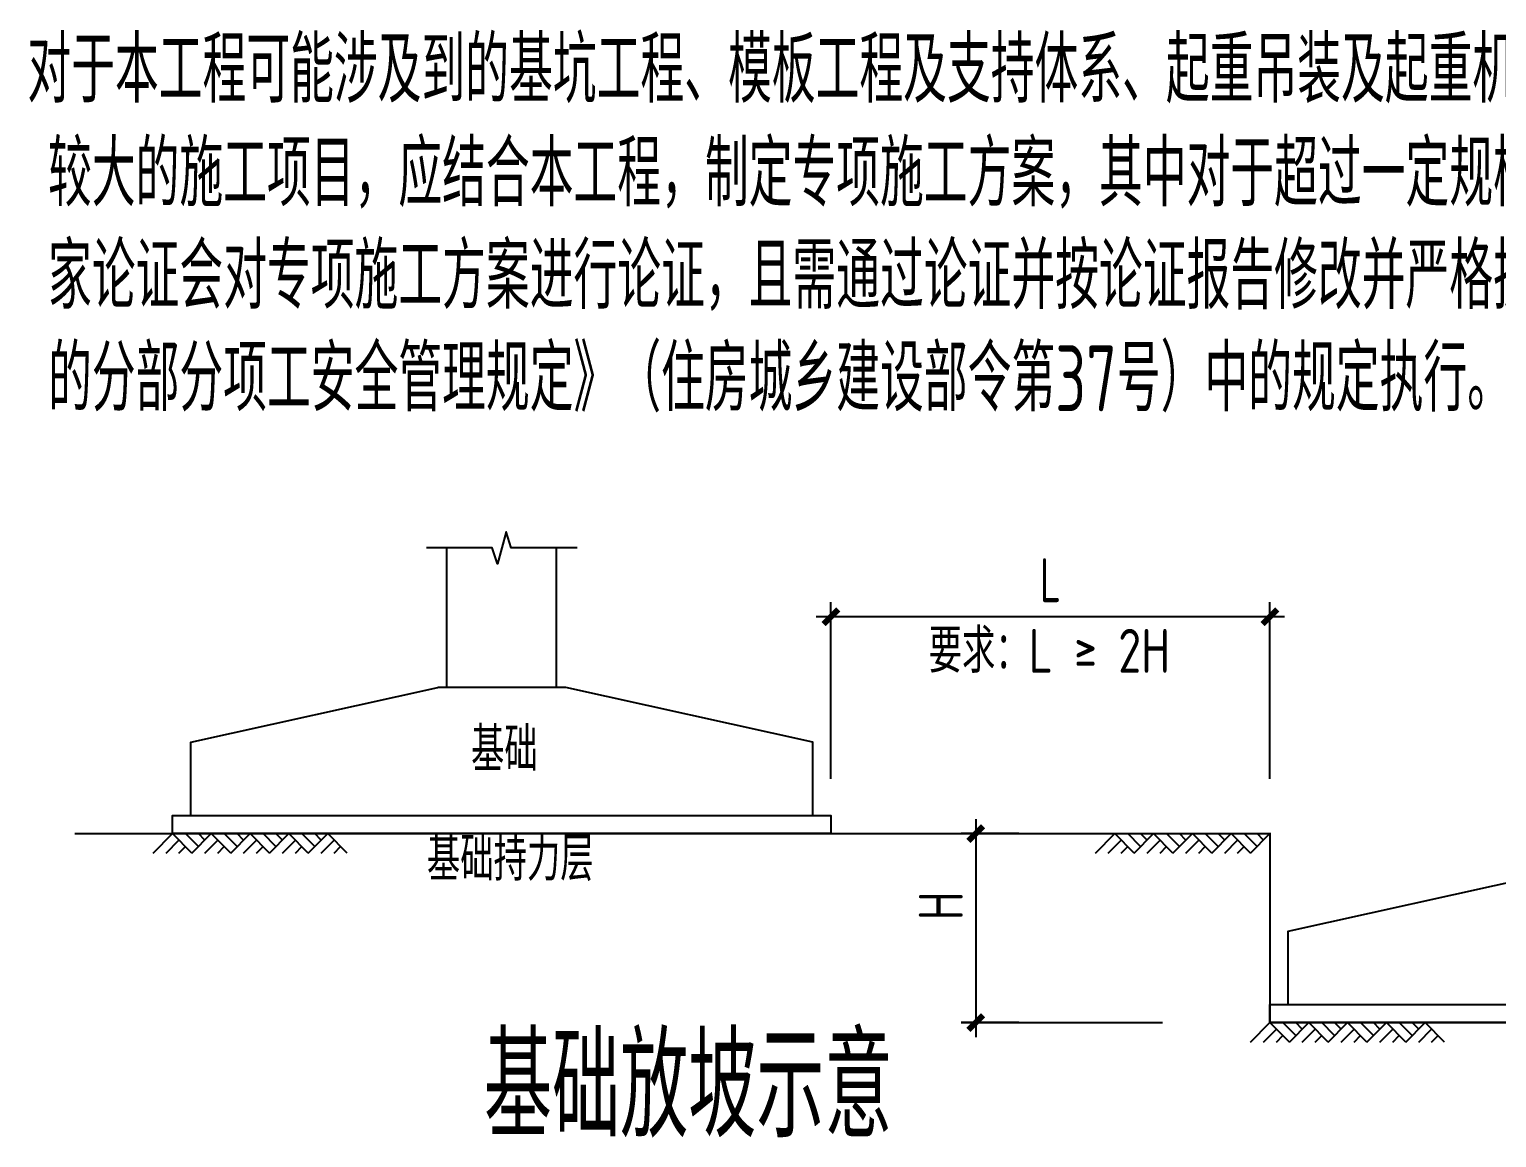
# Model space of a CAD drawing. Header units: millimetres. Extents: x 865974 to 875117, y 40174 to 44891.
# Drawn here: x 866625.8 to 866726.1, y 40250.2 to 40325.9 of the extents above; entities that cross this region are included whole.
import ezdxf

# ---------------------------------------------------------------- set-up
doc = ezdxf.new("R2010")
doc.units = ezdxf.units.MM
doc.header["$LTSCALE"] = 1000
doc.header["$MEASUREMENT"] = 0
for name, color, linetype in [('1505', 2, 'Continuous'), ('DIM', 7, 'Continuous'), ('TEXT', 4, 'Continuous'), ('THIN', 7, 'Continuous'), ('图名', 253, 'Continuous')]:
    doc.layers.add(name, color=color, linetype=linetype)
doc.layers.add('SM001', color=7, linetype='Continuous', lineweight=15)
doc.styles.add('SM001', font='tssdeng.shx', dxfattribs={"width": 0.7, "bigfont": 'tssdchn.shx'})
doc.styles.add('TS', font='tssdeng.shx', dxfattribs={"width": 0.8, "height": 2.5, "bigfont": 'tssdchn.shx'})
doc.styles.add('TSSD_Dimension', font='Tssdeng.shx', dxfattribs={"width": 0.7, "bigfont": 'hztxt.shx'})
doc.dimstyles.new('TSSD_100_1', dxfattribs={"dimtxt": 3, "dimasz": 1, "dimexe": 1, "dimexo": 2.5, "dimgap": 1, "dimtad": 1, "dimdec": 0, "dimlfac": 100, "dimzin": 0, "dimdsep": 46, "dimtxsty": 'TSSD_Dimension', "dimblk": 'ARCHTICK', "dimblk1": 'ARCHTICK', "dimblk2": 'ARCHTICK', "dimcen": 0, "dimdle": 1, "dimclrt": 7, "dimadec": 0, "dimazin": 0, "dimtfac": 1, "dimtdec": 0, "dimtix": 1, "dimtmove": 2, "dimatfit": 3, "dimfxl": 0, "dimtolj": 1, "dimtzin": 0, "dimarcsym": 0})

# ---------------------------------------------------------------- blocks, each defined once
blk = doc.blocks.new('_ArchTick')
at = {"color": 0, "linetype": 'ByBlock', "const_width": 0.4}
blk.add_lwpolyline([(-0.5, -0.5), (0.5, 0.5)], dxfattribs=at)
blk = doc.blocks.new('*D47')
at = {"layer": 'Defpoints', "color": 0, "transparency": 16777216}
for p in [(866680.6, 40285.78), (866680.6, 40272.21), (866710.6, 40272.21)]:
    blk.add_point(p, dxfattribs=at)
at = {"layer": 'SM001', "color": 0, "lineweight": -2, "transparency": 16777216}
for p, q in [((866680.6, 40274.71), (866680.6, 40286.78)), ((866710.6, 40274.71), (866710.6, 40286.78)), ((866711.6, 40285.78), (866679.6, 40285.78))]:
    blk.add_line(p, q, dxfattribs=at)
at = {"layer": 'SM001', "color": 0, "lineweight": -2, "transparency": 16777216, "rotation": 180}
blk.add_blockref('_ArchTick', (866680.6, 40285.78), dxfattribs=at)
at = {"layer": 'SM001', "color": 0, "lineweight": -2, "transparency": 16777216}
blk.add_blockref('_ArchTick', (866710.6, 40285.78), dxfattribs=at)
at = {"layer": 'SM001', "color": 7, "transparency": 16777216, "insert": (866695.6, 40288.28), "char_height": 3, "attachment_point": 5, "style": 'TSSD_Dimension'}
blk.add_mtext('\\A1;L', dxfattribs=at)

msp = doc.modelspace()

# ---------------------------------------------------------------- linework, layer by layer
for p, q in [((866634.277, 40269.634), (866635.603, 40270.959)), ((866636.929, 40269.634), (866635.603, 40270.959)), ((866637.371, 40270.075), (866636.487, 40270.959)), ((866636.929, 40269.634), (866638.255, 40270.959)), ((866637.813, 40270.517), (866637.371, 40270.959)), ((866639.581, 40269.634), (866638.255, 40270.959)), ((866640.022, 40270.075), (866639.139, 40270.959)), ((866639.581, 40269.634), (866640.906, 40270.959)), ((866640.464, 40270.517), (866640.022, 40270.959)), ((866642.232, 40269.634), (866640.906, 40270.959)), ((866642.674, 40270.075), (866641.79, 40270.959)), ((866642.232, 40269.634), (866643.558, 40270.959)), ((866643.116, 40270.517), (866642.674, 40270.959)), ((866644.884, 40269.634), (866643.558, 40270.959)), ((866645.326, 40270.075), (866644.442, 40270.959)), ((866644.884, 40269.634), (866646.21, 40270.959)), ((866645.768, 40270.517), (866645.326, 40270.959)), ((866647.535, 40269.634), (866646.21, 40270.959)), ((866698.671, 40269.634), (866699.996, 40270.959)), ((866701.322, 40269.634), (866699.996, 40270.959)), ((866701.764, 40270.075), (866700.88, 40270.959)), ((866701.322, 40269.634), (866702.648, 40270.959)), ((866702.206, 40270.517), (866701.764, 40270.959)), ((866703.974, 40269.634), (866702.648, 40270.959)), ((866704.416, 40270.075), (866703.532, 40270.959)), ((866703.974, 40269.634), (866705.3, 40270.959)), ((866704.858, 40270.517), (866704.416, 40270.959)), ((866706.626, 40269.634), (866705.3, 40270.959)), ((866707.068, 40270.075), (866706.184, 40270.959)), ((866706.626, 40269.634), (866707.951, 40270.959)), ((866707.509, 40270.517), (866707.068, 40270.959)), ((866709.277, 40269.634), (866707.951, 40270.959)), ((866709.719, 40270.075), (866708.835, 40270.959)), ((866709.277, 40269.634), (866710.603, 40270.959)), ((866710.161, 40270.517), (866709.719, 40270.959)), ((866635.161, 40269.634), (866636.045, 40270.517)), ((866636.045, 40269.634), (866636.487, 40270.075)), ((866637.813, 40269.634), (866638.697, 40270.517)), ((866638.697, 40269.634), (866639.139, 40270.075)), ((866640.464, 40269.634), (866641.348, 40270.517)), ((866641.348, 40269.634), (866641.79, 40270.075)), ((866643.116, 40269.634), (866644, 40270.517)), ((866644, 40269.634), (866644.442, 40270.075)), ((866645.768, 40269.634), (866646.652, 40270.517)), ((866646.652, 40269.634), (866647.094, 40270.075)), ((866699.554, 40269.634), (866700.438, 40270.517)), ((866700.438, 40269.634), (866700.88, 40270.075)), ((866702.206, 40269.634), (866703.09, 40270.517)), ((866703.09, 40269.634), (866703.532, 40270.075)), ((866704.858, 40269.634), (866705.742, 40270.517)), ((866705.742, 40269.634), (866706.184, 40270.075)), ((866707.509, 40269.634), (866708.393, 40270.517)), ((866708.393, 40269.634), (866708.835, 40270.075)), ((866709.277, 40256.714), (866710.603, 40258.04)), ((866711.929, 40256.714), (866710.603, 40258.04)), ((866712.371, 40257.156), (866711.487, 40258.04)), ((866711.929, 40256.714), (866713.255, 40258.04)), ((866712.813, 40257.598), (866712.371, 40258.04)), ((866714.581, 40256.714), (866713.255, 40258.04)), ((866715.022, 40257.156), (866714.139, 40258.04)), ((866714.581, 40256.714), (866715.906, 40258.04)), ((866715.464, 40257.598), (866715.022, 40258.04)), ((866717.232, 40256.714), (866715.906, 40258.04)), ((866717.674, 40257.156), (866716.79, 40258.04)), ((866717.232, 40256.714), (866718.558, 40258.04)), ((866718.116, 40257.598), (866717.674, 40258.04)), ((866719.884, 40256.714), (866718.558, 40258.04)), ((866720.326, 40257.156), (866719.442, 40258.04)), ((866719.884, 40256.714), (866721.21, 40258.04)), ((866720.768, 40257.598), (866720.326, 40258.04)), ((866722.535, 40256.714), (866721.21, 40258.04)), ((866710.161, 40256.714), (866711.045, 40257.598)), ((866711.045, 40256.714), (866711.487, 40257.156)), ((866712.813, 40256.714), (866713.697, 40257.598)), ((866713.697, 40256.714), (866714.139, 40257.156)), ((866715.464, 40256.714), (866716.348, 40257.598)), ((866716.348, 40256.714), (866716.79, 40257.156)), ((866718.116, 40256.714), (866719, 40257.598)), ((866719, 40256.714), (866719.442, 40257.156)), ((866720.768, 40256.714), (866721.652, 40257.598)), ((866721.652, 40256.714), (866722.094, 40257.156))]:
    msp.add_line(p, q)
at = {"layer": '1505'}
for p, q in [((866654.353, 40280.959), (866654.353, 40290.491)), ((866661.853, 40280.959), (866661.853, 40290.491)), ((866662.478, 40280.959), (866653.728, 40280.959))]:
    msp.add_line(p, q, dxfattribs=at)
for points in [[(866636.853, 40272.209), (866636.853, 40277.209), (866653.728, 40280.959)], [(866679.353, 40272.209), (866679.353, 40277.209), (866662.478, 40280.959)], [(866680.603, 40270.959), (866635.603, 40270.959), (866635.603, 40272.209), (866680.603, 40272.209), (866680.603, 40270.959)], [(866711.853, 40259.29), (866711.853, 40264.29), (866728.728, 40268.04)], [(866755.603, 40258.04), (866710.603, 40258.04), (866710.603, 40259.29), (866755.603, 40259.29), (866755.603, 40258.04)]]:
    msp.add_lwpolyline(points, dxfattribs=at)
at = {"layer": 'DIM', "ltscale": 0.8}
msp.add_line((866689.501, 40258.04), (866703.27, 40258.04), dxfattribs=at)
at = {"layer": 'TEXT'}
for p, q in [((866690.501, 40271.959), (866690.501, 40257.04)), ((866693.444, 40270.959), (866689.501, 40270.959)), ((866693.444, 40258.04), (866689.501, 40258.04))]:
    msp.add_line(p, q, dxfattribs=at)
at = {"layer": 'TEXT', "linetype": 'ByBlock', "ltscale": 0.8}
msp.add_line((866680.603, 40270.959), (866661.525, 40270.959), dxfattribs=at)
at = {"layer": 'TEXT', "linetype": 'ByBlock', "ltscale": 0.8, "const_width": 0.15}
msp.add_lwpolyline([(866628.921, 40270.959), (866710.603, 40270.959), (866710.603, 40258.04), (866759.054, 40258.04)], dxfattribs=at)
at = {"layer": 'THIN', "ltscale": 0.8}
msp.add_lwpolyline([(866663.253, 40290.491), (866658.753, 40290.491), (866658.403, 40291.591), (866657.803, 40289.391), (866657.453, 40290.491), (866652.953, 40290.491)], dxfattribs=at)

# ---------------------------------------------------------------- block references
at = {"layer": 'TEXT', "xscale": -1}
for p, rotation in [((866690.501, 40270.959), 270), ((866690.501, 40258.04), 90)]:
    msp.add_blockref('_ArchTick', p, dxfattribs=dict(at, rotation=rotation))

# ---------------------------------------------------------------- texts
at = {"layer": 'SM001'}
for s, height, style, width, p in [(' 对于本工程可能涉及到的基坑工程、模板工程及支持体系、起重吊装及起重机械安装拆卸工程、脚手架工程等危险性', 4.5, 'SM001', 0.7, (866623.774, 40320.921)), ('较大的施工项目，应结合本工程，制定专项施工方案，其中对于超过一定规模的危大工程，施工单位应当组织召开专', 4.5, 'SM001', 0.7, (866627.098, 40313.83)), ('家论证会对专项施工方案进行论证，且需通过论证并按论证报告修改并严格执行。其他未述要求均应按《危险性较大', 4.5, 'SM001', 0.7, (866627.098, 40306.83)), ('的分部分项工安全管理规定》（住房城乡建设部令第37号）中的规定执行。', 4.5, 'SM001', 0.7, (866627.098, 40299.83)), ('要求：L ≥ 2H', 3, 'TS', 0.8, (866687.275, 40281.956)), ('基础', 3, 'TS', 0.8, (866656.004, 40275.223)), ('基础持力层', 3, 'TS', 0.8, (866652.986, 40267.741))]:
    msp.add_text(s, height=height, dxfattribs=dict(at, style=style, width=width)).set_placement(p)
at = {"layer": 'SM001', "style": 'TS', "width": 0.8}
msp.add_text('H', height=3, rotation=90, dxfattribs=at).set_placement((866689.603, 40265.032))
at = {"layer": '图名', "style": 'TS', "width": 0.7}
msp.add_text('基础放坡示意', height=7, dxfattribs=at).set_placement((866656.886, 40250.195))

# ---------------------------------------------------------------- dimensions: what is measured, and where the dimension line sits
at = {"layer": 'SM001'}
dim = msp.add_linear_dim(base=(866680.603, 40285.779), p1=(866710.603, 40272.209), p2=(866680.603, 40272.209), angle=180, text='L', dimstyle='TSSD_100_1', dxfattribs=at)
dim.commit()
dim.dimension.update_dxf_attribs({"geometry": '*D47', "text_midpoint": (866695.603, 40288.279)})

doc.saveas('drawing.dxf')
